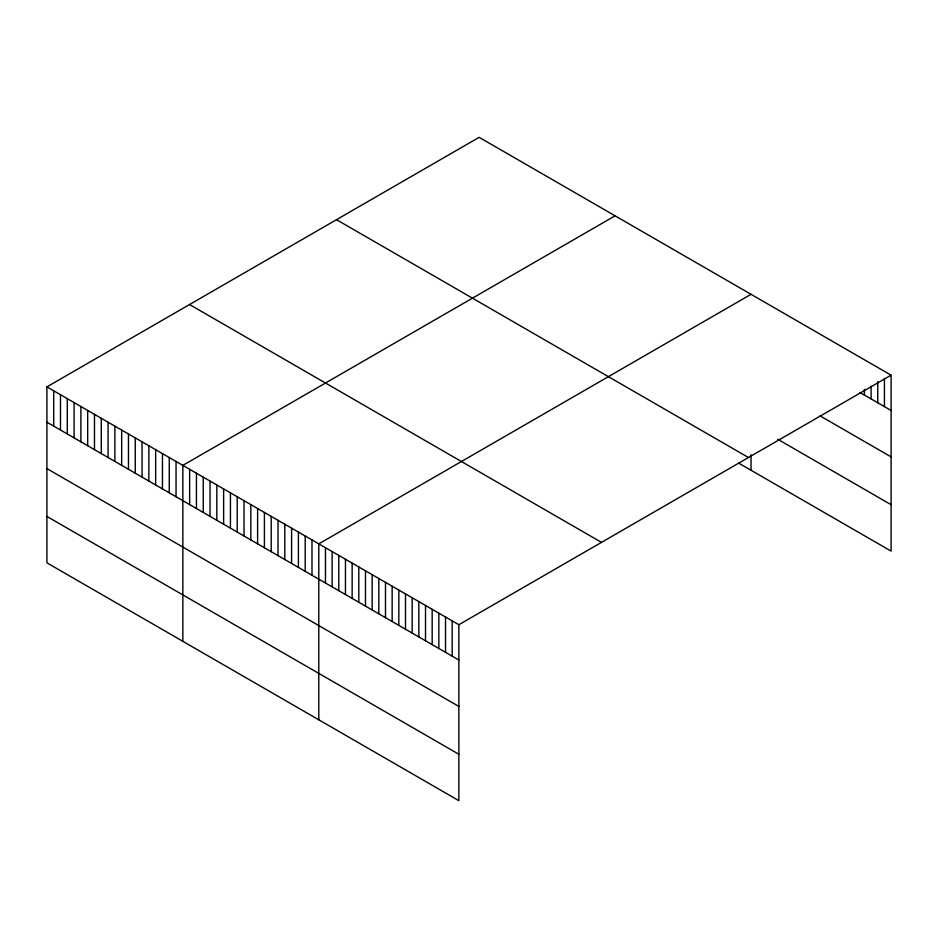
<?xml version="1.0" encoding="UTF-8"?>
<svg xmlns="http://www.w3.org/2000/svg" width="938" height="938" viewBox="0 0 938 938"><rect width="100%" height="100%" fill="white"/><g stroke="black" fill="none" stroke-linecap="round" stroke-linejoin="round"><path stroke-width="1.41" d="M46.9 386.89L458.858 624.72L458.858 800.665L46.9 562.823L46.9 386.89L479.142 137.335L891.1 375.177L891.1 551.11L738.569 463.055M615.094 215.822L182.851 465.377L182.851 641.311M751.033 294.309L318.791 543.864L318.791 719.798M458.858 624.72L891.1 375.177M859.97 392.494L891.1 410.469M819.953 415.804L891.1 456.876M777.719 439.242L891.1 504.703M336.508 219.68L748.465 457.521M189.535 304.533L601.493 542.375M46.9 422.182L458.858 660.024M46.9 468.59L458.858 706.431M46.9 516.416L458.858 754.258M884.428 378.377L884.428 406.611M877.757 381.59L877.757 402.765M871.085 386.21L871.085 398.908M864.426 389.411L864.426 395.062M751.033 454.778L751.033 470.255M452.186 620.874L452.186 656.166M445.515 617.028L445.515 652.32M438.843 613.171L438.843 648.463M432.172 609.325L432.172 644.617M425.512 605.467L425.512 640.76M418.84 601.621L418.84 636.914M412.169 597.764L412.169 633.068M405.497 593.918L405.497 629.21M398.826 590.072L398.826 625.365M392.154 586.215L392.154 621.507M385.495 582.369L385.495 617.661M378.823 578.512L378.823 613.815M372.151 574.666L372.151 609.958M365.48 570.82L365.48 606.112M358.808 566.962L358.808 602.255M352.137 563.117L352.137 598.409M345.465 559.259L345.465 594.551M338.806 555.413L338.806 590.706M332.134 551.556L332.134 586.86M325.463 547.71L325.463 583.002M311.991 539.936L311.991 575.229M305.202 536.008L305.202 571.301M298.401 532.081L298.401 567.384M291.601 528.164L291.601 563.457M284.8 524.236L284.8 559.529M278.011 520.309L278.011 555.613M271.211 516.392L271.211 551.685M264.41 512.465L264.41 547.757M257.61 508.537L257.61 543.829M250.821 504.621L250.821 539.913M244.021 500.693L244.021 535.985M237.22 496.765L237.22 532.057M230.431 492.837L230.431 528.141M223.631 488.921L223.631 524.213M216.83 484.993L216.83 520.285M210.03 481.065L210.03 516.357M203.241 477.149L203.241 512.441M196.441 473.221L196.441 508.513M189.64 469.293L189.64 504.585M176.051 461.449L176.051 496.741M169.25 457.521L169.25 492.813M162.45 453.593L162.45 488.897M155.661 449.677L155.661 484.969M148.861 445.749L148.861 481.042M142.06 441.821L142.06 477.114M135.26 437.905L135.26 473.198M128.471 433.977L128.471 469.27M121.67 430.05L121.67 465.342M114.87 426.133L114.87 461.426M108.081 422.206L108.081 457.498M101.281 418.278L101.281 453.57M94.48 414.35L94.48 449.654M87.68 410.434L87.68 445.726M80.891 406.506L80.891 441.798M74.09 402.578L74.09 437.87M67.29 398.662L67.29 433.954M60.489 394.734L60.489 430.026M53.7 390.806L53.7 426.098"/></g></svg>
